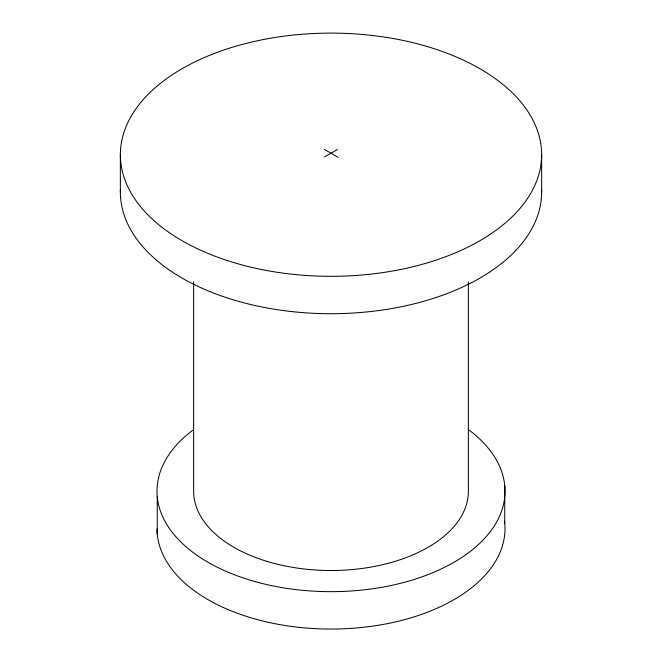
<?xml version="1.0" encoding="UTF-8"?>
<svg xmlns="http://www.w3.org/2000/svg" width="662" height="662" viewBox="0 0 662 662"><rect width="100%" height="100%" fill="white"/><g stroke="black" fill="none" stroke-linecap="round" stroke-linejoin="round"><path stroke-width="0.99" d="M324.521 156.952L337.479 149.48M324.521 149.48L338.125 157.324M541.64 154.709A210.64 121.609 0 0 1 225.684 260.025A210.64 121.609 0 0 1 225.684 49.393A210.64 121.609 0 0 1 541.64 154.709L541.64 192.096M504.742 485.718L504.742 523.112M468.373 281.83L468.373 491.204A137.373 79.308 0 0 1 331 570.512A137.373 79.308 0 0 1 193.627 491.204L193.627 281.83M157.258 496.682L157.258 534.068M120.36 154.709L120.36 192.096M541.607 190.126A210.64 121.609 0 0 1 331 313.705A210.64 121.609 0 0 1 120.393 190.126M469.234 430.184A174.007 100.459 0 0 1 448.522 565.29A174.007 100.459 0 0 1 213.603 565.356A174.007 100.459 0 0 1 192.659 430.267M504.527 521.184A174.007 100.459 0 0 1 337.81 628.974A174.007 100.459 0 0 1 157.002 529.046"/></g></svg>
